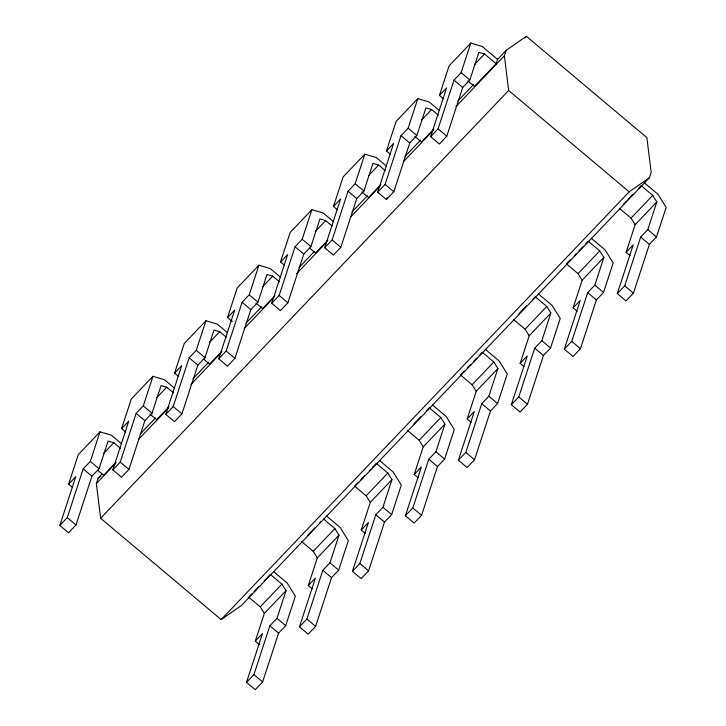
<?xml version="1.0" encoding="UTF-8"?>
<svg xmlns="http://www.w3.org/2000/svg" width="726" height="726" viewBox="0 0 726 726"><rect width="100%" height="100%" fill="white"/><g stroke="black" fill="none" stroke-linecap="round" stroke-linejoin="round"><path stroke-width="1.09" d="M72.6 487.482L68.634 484.151L78.299 454.585L99.988 431.843L111.387 435.21L121.641 443.831M120.389 448.314L113.782 442.76L108.092 441.072L99.045 468.742L91.912 476.22L75.985 524.971L68.553 532.757L59.841 525.424L75.767 476.673L68.634 484.151M59.841 525.424L67.264 517.638L83.191 468.887L90.323 461.409L99.988 431.843M467.843 80.913L474.45 86.467L496.139 63.725L497.564 59.387L506.149 50.375L526.368 36.3L646.884 137.631L651.168 172.307L649.389 177.743L241.368 605.529L221.158 619.605L100.633 518.273L96.358 483.598L98.137 478.162L101.994 474.114M125.571 431.943L121.605 428.612L131.27 399.046L152.959 376.304L164.357 379.671L174.612 388.292M173.36 392.775L166.753 387.221L161.063 385.542L152.015 413.203L144.882 420.681L128.956 469.432L121.523 477.218L112.811 469.885L128.738 421.134L121.605 428.612M112.811 469.885L120.235 462.099L136.161 413.348L143.294 405.87L152.959 376.304M178.542 376.413L174.576 373.073L184.241 343.507L205.93 320.765L217.328 324.132L227.583 332.753M226.331 337.236L219.724 331.682L214.034 330.003L204.986 357.673L197.853 365.151L181.927 413.902L174.494 421.679L165.782 414.346L181.709 365.595L174.576 373.073M165.782 414.346L173.205 406.569L189.132 357.818L196.265 350.34L205.93 320.765M232.311 321.536L227.547 317.543L237.211 287.968L258.901 265.235L270.299 268.593L280.554 277.223M279.301 281.706L272.695 276.152L267.005 274.464L257.957 302.134L250.824 309.612L234.897 358.363L227.465 366.149L218.744 358.816L234.68 310.066L227.547 317.543M218.744 358.816L226.176 351.03L242.103 302.279L249.236 294.801L258.901 265.235M284.483 265.335L280.517 262.004L290.182 232.438L311.871 209.696L323.27 213.063L333.524 221.684M332.272 226.167L325.665 220.613L319.975 218.934L310.928 246.595L303.795 254.073L287.859 302.824L280.436 310.61L271.715 303.277L287.65 254.527L280.517 262.004M271.715 303.277L279.147 295.491L295.074 246.74L302.207 239.262L311.871 209.696M337.454 209.796L333.488 206.465L343.153 176.899L364.842 154.157L376.231 157.524L386.495 166.145M385.243 170.628L378.636 165.074L372.946 163.395L363.898 191.056L356.765 198.534L340.83 247.285L333.406 255.071L324.685 247.738L340.621 198.988L333.488 206.465M324.685 247.738L332.118 239.952L348.044 191.201L355.177 183.723L364.842 154.157M390.425 154.266L386.459 150.926L396.124 121.36L417.813 98.627L429.202 101.985L439.466 110.606M438.214 115.098L431.607 109.535L425.917 107.856L416.869 135.526L409.736 143.004L393.801 191.755L386.377 199.532L377.656 192.199L393.592 143.449L386.459 150.926M377.656 192.199L385.079 184.422L401.015 135.671L408.148 128.193L417.813 98.627M386.377 199.532L387.076 197.418M259.264 644.425L255.298 641.094L264.337 613.425L286.026 590.692L281.924 584.131L270.362 574.411L264.164 580.909M273.493 571.507L287.169 583.005L295.373 596.119L285.708 625.685L278.575 633.163L262.64 681.914L255.216 689.7L246.495 682.367L262.431 633.616L255.298 641.094M443.395 98.727L439.43 95.396L449.095 65.83L470.784 43.088L482.173 46.455L497.564 59.387M246.495 682.367L253.918 674.581L269.854 625.83L276.987 618.352L286.026 590.692M496.139 63.725L484.578 54.005L478.888 52.317L469.84 79.987L462.707 87.465L446.771 136.216L439.348 144.002L430.627 136.669L446.563 87.919L439.43 95.396M430.627 136.669L438.05 128.883L453.986 80.132L461.119 72.654L470.784 43.088M312.234 588.895L308.269 585.555L317.307 557.895L338.997 535.153L334.895 528.592L323.333 518.872M326.464 515.977L340.131 527.466L348.344 540.58L338.679 570.155L331.546 577.633L315.61 626.384L308.187 634.161L299.466 626.828L315.402 578.077L308.269 585.555M299.466 626.828L306.889 619.051L322.825 570.3L329.958 562.822L338.997 535.153M649.389 177.743L629.179 191.818L508.654 90.487L504.379 55.811L506.149 50.375M365.205 533.356L361.239 530.025L370.278 502.356L391.967 479.614L387.865 473.062L376.304 463.342L372.429 467.399M379.435 460.438L393.102 471.936L401.315 485.05L391.65 514.616L384.517 522.094L368.581 570.845L361.158 578.631L352.437 571.298L368.372 522.548L361.239 530.025M352.437 571.298L359.86 563.512L375.796 514.761L382.929 507.283L391.967 479.614M418.176 477.817L414.21 474.486L423.249 446.817L444.938 424.084L440.836 417.523L429.275 407.803L426.18 411.052M432.406 404.899L446.073 416.397L454.285 429.511L444.621 459.077L437.488 466.555L421.552 515.306L414.129 523.092L405.407 515.759L421.343 467.009L414.21 474.486M405.407 515.759L412.831 507.973L428.767 459.222L435.899 451.744L444.938 424.084M471.147 422.278L467.181 418.947L476.22 391.287L497.909 368.545L493.807 361.984L482.245 352.264L479.151 355.513M485.376 349.36L499.043 360.858L507.256 373.972L497.591 403.538L490.458 411.016L474.523 459.767L467.099 467.553L458.378 460.22L474.314 411.47L467.181 418.947M458.378 460.22L465.802 452.434L481.737 403.683L488.87 396.205L497.909 368.545M524.108 366.748L520.152 363.408L529.19 335.748L550.88 313.006L546.778 306.454L535.216 296.725L532.893 299.166M538.347 293.83L552.014 305.328L560.218 318.442L550.562 348.008L543.429 355.486L527.493 404.237L520.07 412.014L511.349 404.681L527.285 355.931L520.152 363.408M511.349 404.681L518.772 396.904L534.708 348.153L541.841 340.675L550.88 313.006M577.079 311.209L573.123 307.878L582.161 280.209L603.851 257.467L599.749 250.915L588.187 241.195L585.864 243.627M591.318 238.291L604.985 249.789L613.189 262.903L603.533 292.469L596.4 299.947L580.464 348.698L573.041 356.484L564.32 349.152L580.255 300.401L573.123 307.878M564.32 349.152L571.743 341.365L587.679 292.614L594.812 285.136L603.851 257.467M630.05 255.67L626.093 252.339L635.132 224.67L656.821 201.937L652.719 195.376L641.158 185.656L638.835 188.088M644.289 182.752L657.956 194.25L666.159 207.364L656.504 236.93L649.371 244.408L633.435 293.159L626.012 300.945L617.291 293.613L633.226 244.862L626.093 252.339M617.291 293.613L624.714 285.826L640.65 237.075L647.783 229.597L656.821 201.937M103.718 453.314L113.782 442.76M156.689 397.775L166.753 387.221M209.66 342.245L219.724 331.682M262.63 286.706L272.695 276.152M315.601 231.167L325.665 220.613M368.572 175.628L378.636 165.074M421.543 120.099L431.607 109.535M474.514 64.56L484.578 54.005M140.064 434.202L155.7 417.804M193.034 378.663L208.671 362.265M246.005 323.124L261.641 306.726M298.976 267.595L314.612 251.196M351.947 212.056L367.583 195.657M404.917 156.517L420.554 140.118M457.888 100.987L473.524 84.588M116.051 462.226L103.664 475.221L97.883 470.357M169.022 406.687L156.635 419.682L150.019 414.129M221.993 351.148L209.596 364.143L203.815 359.288M274.963 295.618L262.567 308.614L255.96 303.051M327.934 240.079L315.538 253.075L309.757 248.21M380.905 184.54L368.509 197.536L361.902 191.982M433.876 129.01L421.479 141.997L414.873 136.443M96.358 483.598L115.897 463.106M138.566 439.339L168.269 408.203M190.938 384.435L221.421 352.473M244.09 328.706L273.793 297.569M296.462 273.802L326.945 241.84M350.395 217.256L380.097 186.119M403.547 161.526L433.25 130.39M455.91 106.622L504.379 55.811M524.807 37.943L526.368 36.3M100.633 518.273L508.654 90.487M221.158 619.605L629.179 191.818M251.777 593.904L248.673 597.153L260.235 606.872L264.337 613.425M254.1 591.463L258.746 586.59M307.842 535.116L314.812 527.811M319.458 522.938L321.01 521.313M357.718 482.826L354.615 486.075L366.176 495.794L370.278 502.356M360.813 479.577L364.688 475.521M369.334 470.648L370.886 469.023M413.784 424.048L420.753 416.733M464.431 370.941L460.556 375.006L472.118 384.726L476.22 391.287M467.526 367.692L470.63 364.443M473.724 361.194L476.828 357.954M518.954 313.786L526.695 305.664M570.373 259.872L566.498 263.928L578.059 273.657L582.161 280.209M574.248 255.806L576.571 253.374M578.894 250.942L582.76 246.876M623.344 204.333L626.438 201.084M627.99 199.459L632.636 194.586M260.235 606.872L281.924 584.131M317.307 557.895L313.205 551.333L334.895 528.592M366.176 495.794L387.865 473.062M423.249 446.817L419.147 440.265L440.836 417.523M472.118 384.726L493.807 361.984M529.19 335.748L525.089 329.187L546.778 306.454M578.059 273.657L599.749 250.915M635.132 224.67L631.03 218.118L652.719 195.376M98.137 478.162L100.887 476.238M461.119 72.654L469.84 79.987M647.783 229.597L656.504 236.93M619.469 208.398L631.03 218.118M453.986 80.132L462.707 87.465M640.65 237.075L649.371 244.408M438.05 128.883L446.771 136.216M624.714 285.826L633.435 293.159M408.148 128.193L416.869 135.526M594.812 285.136L603.533 292.469M401.015 135.671L409.736 143.004M587.679 292.614L596.4 299.947M385.079 184.422L393.801 191.755M571.743 341.365L580.464 348.698M355.177 183.723L363.898 191.056M541.841 340.675L550.562 348.008M513.527 319.467L525.089 329.187M348.044 191.201L356.765 198.534M534.708 348.153L543.429 355.486M332.118 239.952L340.83 247.285M518.772 396.904L527.493 404.237M302.207 239.262L310.928 246.595M488.87 396.205L497.591 403.538M295.074 246.74L303.795 254.073M481.737 403.683L490.458 411.016M279.147 295.491L287.859 302.824M465.802 452.434L474.523 459.767M249.236 294.801L257.957 302.134M435.899 451.744L444.621 459.077M407.585 430.545L419.147 440.265M242.103 302.279L250.824 309.612M428.767 459.222L437.488 466.555M226.176 351.03L234.897 358.363M412.831 507.973L421.552 515.306M196.265 350.34L204.986 357.673M382.929 507.283L391.65 514.616M189.132 357.818L197.853 365.151M375.796 514.761L384.517 522.094M173.205 406.569L181.927 413.902M359.86 563.512L368.581 570.845M143.294 405.87L152.015 413.203M329.958 562.822L338.679 570.155M301.644 541.614L313.205 551.333M136.161 413.348L144.882 420.681M322.825 570.3L331.546 577.633M120.235 462.099L128.956 469.432M306.889 619.051L315.61 626.384M90.323 461.409L99.045 468.742M276.987 618.352L285.708 625.685M83.191 468.887L91.912 476.22M269.854 625.83L278.575 633.163M67.264 517.638L75.985 524.971M253.918 674.581L262.64 681.914"/></g></svg>
